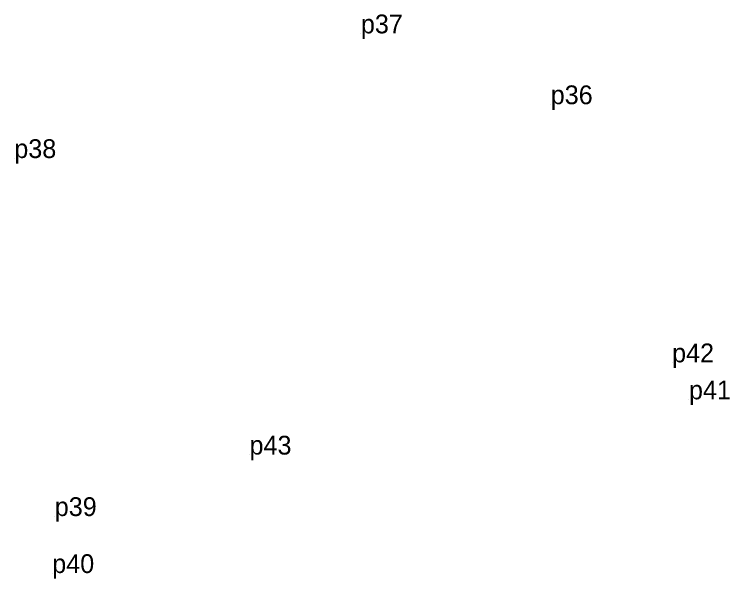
# Model space of a CAD drawing. Extents: x -2 to 54773767, y -1 to 183694297.
# Drawn here: x 547262.5 to 547331, y 1819614.4 to 1819668.5 of the extents above; entities that cross this region are included whole.
import ezdxf

# ---------------------------------------------------------------- set-up
doc = ezdxf.new("R2010")
doc.units = 0
doc.layers.add('Level 12', color=7, linetype='Continuous')
doc.layers.add('Level 7', color=7, linetype='Continuous')

msp = doc.modelspace()

# ---------------------------------------------------------------- linework, layer by layer
at = {"layer": 'Level 7'}
for p, q in [((547295.671, 1819666.64), (547295.671, 1819666.64)), ((547313.839, 1819659.853), (547313.839, 1819659.853)), ((547262.501, 1819654.698), (547262.501, 1819654.698)), ((547325.456, 1819635.129), (547325.456, 1819635.129)), ((547327.069, 1819631.584), (547327.069, 1819631.584)), ((547285.013, 1819626.293), (547285.013, 1819626.293)), ((547266.372, 1819620.404), (547266.372, 1819620.404)), ((547266.131, 1819614.945), (547266.131, 1819614.945))]:
    msp.add_line(p, q, dxfattribs=at)

# ---------------------------------------------------------------- texts
at = {"layer": 'Level 12'}
for s, p in [('p37', (547295.671, 1819666.64)), ('p36', (547313.839, 1819659.853)), ('p38', (547262.501, 1819654.698)), ('p42', (547325.456, 1819635.129)), ('p41', (547327.069, 1819631.584)), ('p43', (547285.013, 1819626.293)), ('p39', (547266.372, 1819620.404)), ('p40', (547266.131, 1819614.945))]:
    msp.add_text(s, height=1.8, dxfattribs=at).set_placement(p)

doc.saveas('drawing.dxf')
